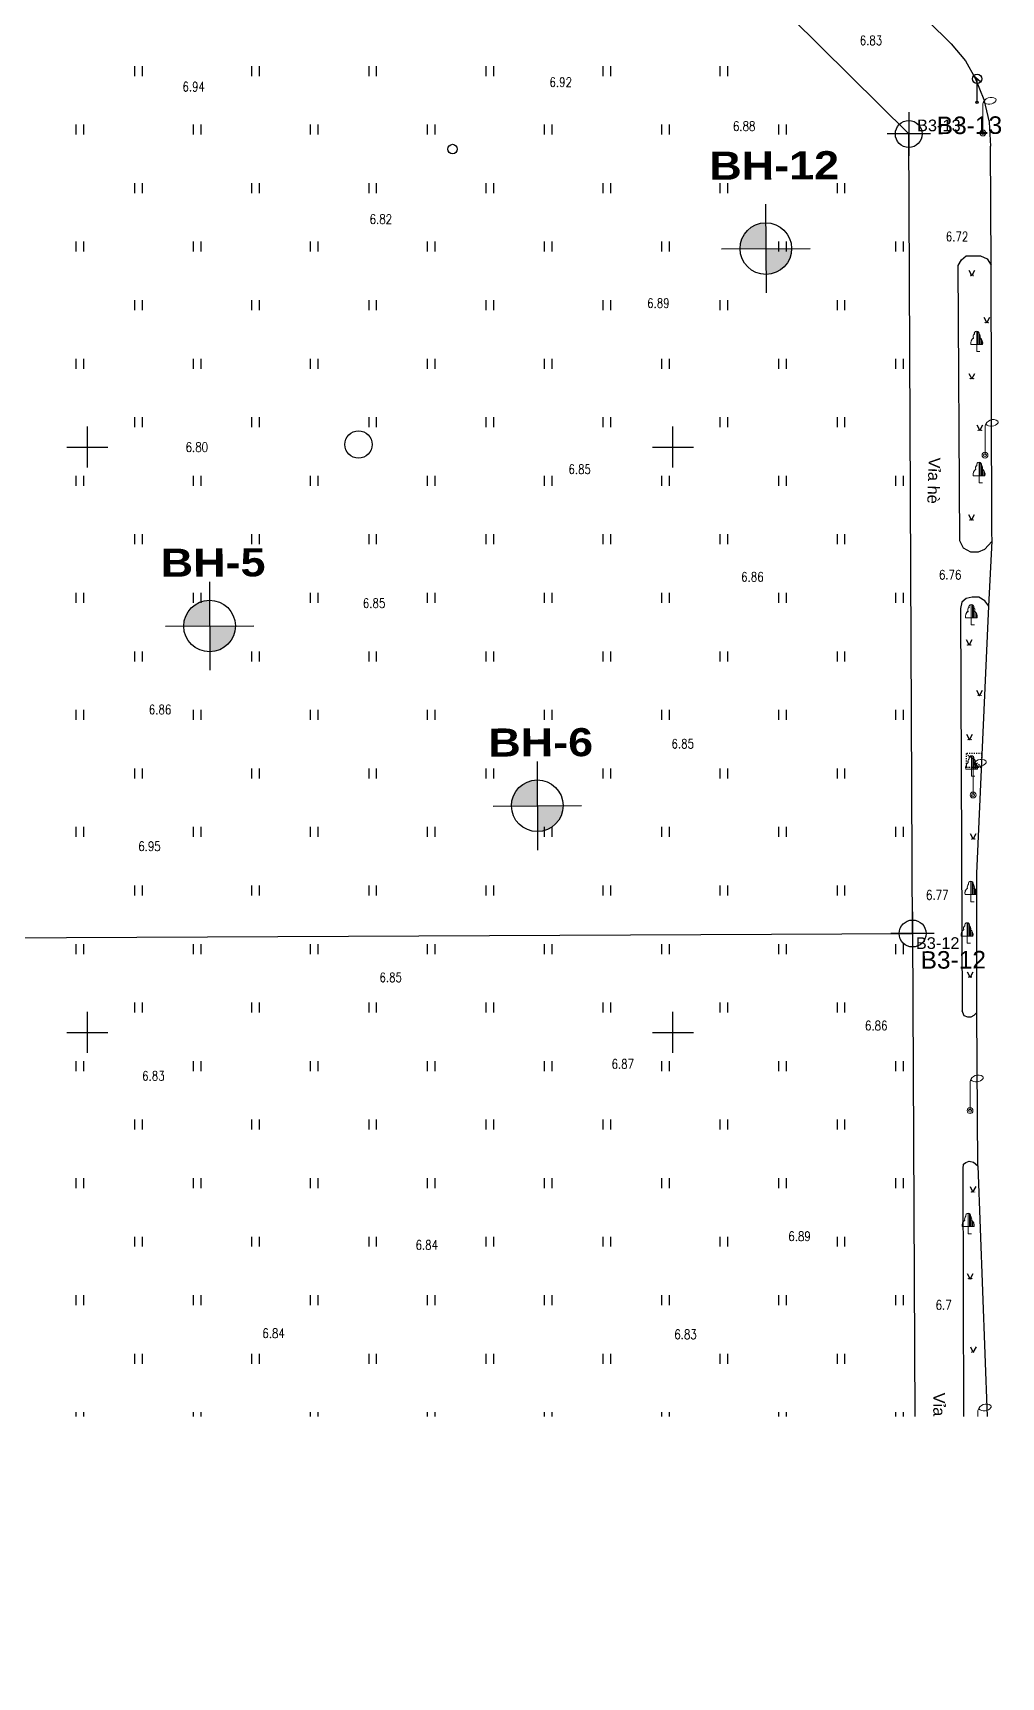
# Model space of a CAD drawing. Header units: millimetres. Extents: x 581430 to 583682, y 2329840 to 2330113.
# Drawn here: x 583533 to 583615.7, y 2329894.9 to 2330035.4 of the extents above; entities that cross this region are included whole.
import ezdxf
from ezdxf.enums import TextEntityAlignment as Align
from ezdxf.xclip import XClip

# ---------------------------------------------------------------- set-up
doc = ezdxf.new("R2010")
doc.units = ezdxf.units.MM
doc.header["$LTSCALE"] = 0.001
doc.header["$MEASUREMENT"] = 0
doc.header["$XCLIPFRAME"] = 0
doc.linetypes.add('NETNHA500', pattern=[0.75, 0.5, -0.25])
for name, color, linetype in [('CHUGIAI', 250, 'Continuous'), ('Existing map', 250, 'Continuous'), ('new block$0$giao thong chuan 28 06$0$giao thong chuan$0$giao thongsua theo ssd$0$giao thong canh quan$0$giao thong$0$CHUTHICH', 7, 'Continuous'), ('Red line', 1, 'Continuous'), ('TOA DO', 7, 'Continuous'), ('새 블$0$_A-DIM', 7, 'Continuous'), ('새 블$0$boring point', 2, 'Continuous')]:
    doc.layers.add(name, color=color, linetype=linetype)
doc.layers.add('KYHIEU', color=250, linetype='Continuous', lineweight=0)
doc.layers.add('new block$0$giao thong chuan 28 06$0$giao thong chuan$0$giao thongsua theo ssd$0$giao thong canh quan$0$giao thong$0$TOADO', color=7, linetype='Continuous', lineweight=35)
doc.styles.add('Arial', font='arial.ttf')
doc.styles.add('CHU', font='', dxfattribs={"height": 1.5})
doc.styles.add('DC', font='romans.shx', dxfattribs={"width": 0.8, "height": 0.8})
doc.styles.add('새 블$0$arial black', font='')
doc.styles.get('CHU').set_extended_font_data('.VnArial')
doc.styles.get('새 블$0$arial black').set_extended_font_data('Arial Black')

# ---------------------------------------------------------------- blocks, each defined once
blk = doc.blocks.new('BB')
at = {"layer": 'CHUGIAI'}
for p, q in [((-0.29, 2.28), (0.31, 1.75)), ((0, 0), (0, 2))]:
    blk.add_line(p, q, dxfattribs=at)
for centre, radius in [((0, 2), 0.4), ((0, 0), 0.1)]:
    blk.add_circle(centre, radius, dxfattribs=at)
blk = doc.blocks.new('DEN-P')
at = {"layer": 'KYHIEU'}
for points in [[(1.1, 2.92, 0.523652), (0, 2.5, 0.549376)], [(0.05, 2.64, 0.420531), (1.11, 2.75, 0.572241)]]:
    blk.add_lwpolyline(points, format="xyb", dxfattribs=at)
blk.add_lwpolyline([(0, 0), (0, 2.5)], dxfattribs=at)
for radius in [0.25, 0.125]:
    blk.add_circle((0, 0), radius, dxfattribs=at)
blk.add_arc((0.95, 2.82), 0.178, 338.0896, 33.4085, dxfattribs=at)
blk = doc.blocks.new('CAYLR')
at = {"layer": 'KYHIEU'}
for points in [[(0, 1.75, 0.497303), (-0.198201, 1.488681, 0.339551), (-0.284941, 1.163565, 0.289175), (-0.5, 0.602359)], [(0, 1.75, -0.497303), (0.198201, 1.488681, -0.339551), (0.284941, 1.163565, -0.289175), (0.5, 0.602359)]]:
    blk.add_lwpolyline(points, format="xyb", dxfattribs=at)
for points in [[(0, 0), (0, 1.75)], [(0.1, 0.602359), (0.1, 1.724173)], [(0.2, 0.602359), (0.2, 1.487287)], [(-0.5, 0.602359), (0.5, 0.602359)], [(0, 0), (0.280275, -0.001587)], [(0.3, 0.602359), (0.3, 1.151908)], [(0.4, 0.602359), (0.4, 1.04811)], [(0.5, 0.602359), (0.5, 0.822811)]]:
    blk.add_lwpolyline(points, dxfattribs=at)
blk = doc.blocks.new('CAYLR-flat-10')
at = {"layer": 'KYHIEU'}
for points in [[(0, 1.75, 0.497303), (-0.2, 1.49, 0.339551), (-0.28, 1.16, 0.289175), (-0.5, 0.6)], [(0, 1.75, -0.497303), (0.2, 1.49, -0.339551), (0.28, 1.16, -0.289175), (0.5, 0.6)]]:
    blk.add_lwpolyline(points, format="xyb", dxfattribs=at)
for points in [[(0, 0), (0, 1.75)], [(0.1, 0.6), (0.1, 1.72)], [(0.2, 0.6), (0.2, 1.49)], [(-0.5, 0.6), (0.5, 0.6)], [(0, 0), (0.28, 0)], [(0.3, 0.6), (0.3, 1.15)], [(0.4, 0.6), (0.4, 1.05)], [(0.5, 0.6), (0.5, 0.82)]]:
    blk.add_lwpolyline(points, dxfattribs=at)
blk = doc.blocks.new('DEN-P-flat-1')
at = {"layer": 'KYHIEU'}
for points in [[(1.1, 2.92, 0.523652), (0, 2.5, 0.549376)], [(0.05, 2.64, 0.420531), (1.11, 2.75, 0.572241)]]:
    blk.add_lwpolyline(points, format="xyb", dxfattribs=at)
blk.add_lwpolyline([(0, 0), (0, 2.5)], dxfattribs=at)
for radius in [0.25, 0.125]:
    blk.add_circle((0, 0), radius, dxfattribs=at)
blk.add_arc((0.95, 2.82), 0.178, 338.0896, 33.4085, dxfattribs=at)
blk = doc.blocks.new('DEN-P-flat-2')
at = {"layer": 'KYHIEU'}
for points in [[(1.1, 2.92, 0.523652), (0, 2.5, 0.549376)], [(0.05, 2.64, 0.420531), (1.11, 2.75, 0.572241)]]:
    blk.add_lwpolyline(points, format="xyb", dxfattribs=at)
blk.add_lwpolyline([(0, 0), (0, 2.5)], dxfattribs=at)
for radius in [0.25, 0.125]:
    blk.add_circle((0, 0), radius, dxfattribs=at)
blk.add_arc((0.95, 2.82), 0.178, 338.0896, 33.4085, dxfattribs=at)
blk = doc.blocks.new('DEN-P-flat-3')
at = {"layer": 'KYHIEU'}
for points in [[(1.1, 2.92, 0.523652), (0, 2.5, 0.549376)], [(0.05, 2.64, 0.420531), (1.11, 2.75, 0.572241)]]:
    blk.add_lwpolyline(points, format="xyb", dxfattribs=at)
blk.add_lwpolyline([(0, 0), (0, 2.5)], dxfattribs=at)
for radius in [0.25, 0.125]:
    blk.add_circle((0, 0), radius, dxfattribs=at)
blk.add_arc((0.95, 2.82), 0.178, 338.0896, 33.4085, dxfattribs=at)
blk = doc.blocks.new('CAYLR-flat-13')
at = {"layer": 'KYHIEU'}
for points in [[(0, 1.75, 0.497303), (-0.2, 1.49, 0.339551), (-0.28, 1.16, 0.289175), (-0.5, 0.6)], [(0, 1.75, -0.497303), (0.2, 1.49, -0.339551), (0.28, 1.16, -0.289175), (0.5, 0.6)]]:
    blk.add_lwpolyline(points, format="xyb", dxfattribs=at)
for points in [[(0, 0), (0, 1.75)], [(0.1, 0.6), (0.1, 1.72)], [(0.2, 0.6), (0.2, 1.49)], [(-0.5, 0.6), (0.5, 0.6)], [(0, 0), (0.28, 0)], [(0.3, 0.6), (0.3, 1.15)], [(0.4, 0.6), (0.4, 1.05)], [(0.5, 0.6), (0.5, 0.82)]]:
    blk.add_lwpolyline(points, dxfattribs=at)
blk = doc.blocks.new('DEN-P-flat-4')
at = {"layer": 'KYHIEU'}
for points in [[(1.1, 2.92, 0.523652), (0, 2.5, 0.549376)], [(0.05, 2.64, 0.420531), (1.11, 2.75, 0.572241)]]:
    blk.add_lwpolyline(points, format="xyb", dxfattribs=at)
blk.add_lwpolyline([(0, 0), (0, 2.5)], dxfattribs=at)
for radius in [0.25, 0.125]:
    blk.add_circle((0, 0), radius, dxfattribs=at)
blk.add_arc((0.95, 2.82), 0.178, 338.0896, 33.4085, dxfattribs=at)
blk = doc.blocks.new('CAYLR-flat-14')
at = {"layer": 'KYHIEU'}
for points in [[(0, 1.75, 0.497303), (-0.2, 1.49, 0.339551), (-0.28, 1.16, 0.289175), (-0.5, 0.6)], [(0, 1.75, -0.497303), (0.2, 1.49, -0.339551), (0.28, 1.16, -0.289175), (0.5, 0.6)]]:
    blk.add_lwpolyline(points, format="xyb", dxfattribs=at)
for points in [[(0, 0), (0, 1.75)], [(0.1, 0.6), (0.1, 1.72)], [(0.2, 0.6), (0.2, 1.49)], [(-0.5, 0.6), (0.5, 0.6)], [(0, 0), (0.28, 0)], [(0.3, 0.6), (0.3, 1.15)], [(0.4, 0.6), (0.4, 1.05)], [(0.5, 0.6), (0.5, 0.82)]]:
    blk.add_lwpolyline(points, dxfattribs=at)
blk = doc.blocks.new('CAYLR-flat-15')
at = {"layer": 'KYHIEU'}
for points in [[(0, 1.75, 0.497303), (-0.2, 1.49, 0.339551), (-0.28, 1.16, 0.289175), (-0.5, 0.6)], [(0, 1.75, -0.497303), (0.2, 1.49, -0.339551), (0.28, 1.16, -0.289175), (0.5, 0.6)]]:
    blk.add_lwpolyline(points, format="xyb", dxfattribs=at)
for points in [[(0, 0), (0, 1.75)], [(0.1, 0.6), (0.1, 1.72)], [(0.2, 0.6), (0.2, 1.49)], [(-0.5, 0.6), (0.5, 0.6)], [(0, 0), (0.28, 0)], [(0.3, 0.6), (0.3, 1.15)], [(0.4, 0.6), (0.4, 1.05)], [(0.5, 0.6), (0.5, 0.82)]]:
    blk.add_lwpolyline(points, dxfattribs=at)
blk = doc.blocks.new('CAYLR-flat-16')
at = {"layer": 'KYHIEU'}
for points in [[(0, 1.75, 0.497303), (-0.2, 1.49, 0.339551), (-0.28, 1.16, 0.289175), (-0.5, 0.6)], [(0, 1.75, -0.497303), (0.2, 1.49, -0.339551), (0.28, 1.16, -0.289175), (0.5, 0.6)]]:
    blk.add_lwpolyline(points, format="xyb", dxfattribs=at)
for points in [[(0, 0), (0, 1.75)], [(0.1, 0.6), (0.1, 1.72)], [(0.2, 0.6), (0.2, 1.49)], [(-0.5, 0.6), (0.5, 0.6)], [(0, 0), (0.28, 0)], [(0.3, 0.6), (0.3, 1.15)], [(0.4, 0.6), (0.4, 1.05)], [(0.5, 0.6), (0.5, 0.82)]]:
    blk.add_lwpolyline(points, dxfattribs=at)
blk = doc.blocks.new('CAYLR-flat-17')
at = {"layer": 'KYHIEU'}
for points in [[(0, 1.75, 0.497303), (-0.2, 1.49, 0.339551), (-0.28, 1.16, 0.289175), (-0.5, 0.6)], [(0, 1.75, -0.497303), (0.2, 1.49, -0.339551), (0.28, 1.16, -0.289175), (0.5, 0.6)]]:
    blk.add_lwpolyline(points, format="xyb", dxfattribs=at)
for points in [[(0, 0), (0, 1.75)], [(0.1, 0.6), (0.1, 1.72)], [(0.2, 0.6), (0.2, 1.49)], [(-0.5, 0.6), (0.5, 0.6)], [(0, 0), (0.28, 0)], [(0.3, 0.6), (0.3, 1.15)], [(0.4, 0.6), (0.4, 1.05)], [(0.5, 0.6), (0.5, 0.82)]]:
    blk.add_lwpolyline(points, dxfattribs=at)
blk = doc.blocks.new('CAYLR-flat-18')
at = {"layer": 'KYHIEU'}
for points in [[(0, 1.75, 0.497303), (-0.2, 1.49, 0.339551), (-0.28, 1.16, 0.289175), (-0.5, 0.6)], [(0, 1.75, -0.497303), (0.2, 1.49, -0.339551), (0.28, 1.16, -0.289175), (0.5, 0.6)]]:
    blk.add_lwpolyline(points, format="xyb", dxfattribs=at)
for points in [[(0, 0), (0, 1.75)], [(0.1, 0.6), (0.1, 1.72)], [(0.2, 0.6), (0.2, 1.49)], [(-0.5, 0.6), (0.5, 0.6)], [(0, 0), (0.28, 0)], [(0.3, 0.6), (0.3, 1.15)], [(0.4, 0.6), (0.4, 1.05)], [(0.5, 0.6), (0.5, 0.82)]]:
    blk.add_lwpolyline(points, dxfattribs=at)
blk = doc.blocks.new('DEN-P-flat-12')
at = {"layer": 'KYHIEU'}
for points in [[(1.1, 2.92, 0.523652), (0, 2.5, 0.549376)], [(0.05, 2.64, 0.420531), (1.11, 2.75, 0.572241)]]:
    blk.add_lwpolyline(points, format="xyb", dxfattribs=at)
blk.add_lwpolyline([(0, 0), (0, 2.5)], dxfattribs=at)
for radius in [0.25, 0.125]:
    blk.add_circle((0, 0), radius, dxfattribs=at)
blk.add_arc((0.95, 2.82), 0.178, 338.0896, 33.4085, dxfattribs=at)
blk = doc.blocks.new('BB-flat-4')
at = {"layer": 'CHUGIAI'}
for p, q in [((-0.29, 2.28), (0.31, 1.75)), ((0, 0), (0, 2))]:
    blk.add_line(p, q, dxfattribs=at)
for centre, radius in [((0, 2), 0.4), ((0, 0), 0.1)]:
    blk.add_circle(centre, radius, dxfattribs=at)
blk = doc.blocks.new('Existing map')
at = {"layer": 'Existing map'}
h = blk.add_hatch(color=256, dxfattribs=at)
h.paths.add_polyline_path([(-19.3, -72.79, 1), (-19.32, -72.79, 1)])
h.paths.add_polyline_path([(-19.55, -72.79, 1), (-19.58, -72.79, 1)])
h = blk.add_hatch(color=256, dxfattribs=at)
h.paths.add_polyline_path([(-18.02, -76.81, 1), (-18.04, -76.81, 1)])
h.paths.add_polyline_path([(-18.28, -76.81, 1), (-18.3, -76.81, 1)])
h = blk.add_hatch(color=256, dxfattribs=at)
h.paths.add_polyline_path([(-19.3, -81.6, 1), (-19.32, -81.6, 1)])
h.paths.add_polyline_path([(-19.55, -81.6, 1), (-19.58, -81.6, 1)])
h = blk.add_hatch(color=256, dxfattribs=at)
h.paths.add_polyline_path([(-18.62, -86.01, 1), (-18.64, -86.01, 1)])
h.paths.add_polyline_path([(-18.88, -86.01, 1), (-18.9, -86.01, 1)])
h = blk.add_hatch(color=256, dxfattribs=at)
h.paths.add_polyline_path([(-19.32, -93.67, 1), (-19.34, -93.67, 1)])
h.paths.add_polyline_path([(-19.58, -93.67, 1), (-19.6, -93.67, 1)])
h = blk.add_hatch(color=256, dxfattribs=at)
h.paths.add_polyline_path([(-19.53, -104.35, 1), (-19.55, -104.35, 1)])
h.paths.add_polyline_path([(-19.79, -104.35, 1), (-19.81, -104.35, 1)])
h = blk.add_hatch(color=256, dxfattribs=at)
h.paths.add_polyline_path([(-18.63, -108.66, 1), (-18.65, -108.66, 1)])
h.paths.add_polyline_path([(-18.89, -108.66, 1), (-18.91, -108.66, 1)])
h = blk.add_hatch(color=256, dxfattribs=at)
h.paths.add_polyline_path([(-19.49, -112.43, 1), (-19.51, -112.43, 1)])
h.paths.add_polyline_path([(-19.75, -112.43, 1), (-19.77, -112.43, 1)])
h = blk.add_hatch(color=256, dxfattribs=at)
h.paths.add_polyline_path([(-19.17, -120.92, 1), (-19.2, -120.92, 1)])
h.paths.add_polyline_path([(-19.43, -120.92, 1), (-19.45, -120.92, 1)])
h = blk.add_hatch(color=256, dxfattribs=at)
h.paths.add_polyline_path([(-19.43, -132.73, 1), (-19.45, -132.73, 1)])
h.paths.add_polyline_path([(-19.69, -132.73, 1), (-19.71, -132.73, 1)])
h = blk.add_hatch(color=256, dxfattribs=at)
h.paths.add_polyline_path([(-19.19, -151.07, 1), (-19.22, -151.07, 1)])
h.paths.add_polyline_path([(-19.45, -151.07, 1), (-19.48, -151.07, 1)])
h = blk.add_hatch(color=256, dxfattribs=at)
h.paths.add_polyline_path([(-19.44, -158.49, 1), (-19.46, -158.49, 1)])
h.paths.add_polyline_path([(-19.7, -158.49, 1), (-19.72, -158.49, 1)])
h = blk.add_hatch(color=256, dxfattribs=at)
h.paths.add_polyline_path([(-19.17, -164.76, 1), (-19.19, -164.76, 1)])
h.paths.add_polyline_path([(-19.43, -164.76, 1), (-19.45, -164.76, 1)])
for p, q in [((-44.97, -29.45), (-21.19, -53.01)), ((-21.19, -53.01), (-19.98, -54.44)), ((-19.98, -54.44), (-19.14, -55.92)), ((-90.95, -54.9), (-90.95, -55.75)), ((-90.3, -54.9), (-90.3, -55.75)), ((-80.95, -54.9), (-80.95, -55.75)), ((-80.3, -54.9), (-80.3, -55.75)), ((-70.95, -54.9), (-70.95, -55.75)), ((-70.3, -54.9), (-70.3, -55.75)), ((-60.95, -54.9), (-60.95, -55.75)), ((-60.3, -54.9), (-60.3, -55.75)), ((-50.95, -54.9), (-50.95, -55.75)), ((-50.3, -54.9), (-50.3, -55.75)), ((-40.95, -54.9), (-40.95, -55.75)), ((-40.3, -54.9), (-40.3, -55.75)), ((-19.14, -55.92), (-18.42, -57.77)), ((-18.42, -57.77), (-17.97, -59.68)), ((-95.95, -59.9), (-95.95, -60.75)), ((-95.3, -59.9), (-95.3, -60.75)), ((-85.95, -59.9), (-85.95, -60.75)), ((-85.3, -59.9), (-85.3, -60.75)), ((-75.95, -59.9), (-75.95, -60.75)), ((-75.3, -59.9), (-75.3, -60.75)), ((-65.95, -59.9), (-65.95, -60.75)), ((-65.3, -59.9), (-65.3, -60.75)), ((-55.95, -59.9), (-55.95, -60.75)), ((-55.3, -59.9), (-55.3, -60.75)), ((-45.95, -59.9), (-45.95, -60.75)), ((-45.3, -59.9), (-45.3, -60.75)), ((-35.95, -59.9), (-35.95, -60.75)), ((-35.3, -59.9), (-35.3, -60.75)), ((-17.97, -59.68), (-17.84, -61.74)), ((-17.78, -71.91), (-17.84, -61.74)), ((-90.95, -64.9), (-90.95, -65.75)), ((-90.3, -64.9), (-90.3, -65.75)), ((-80.95, -64.9), (-80.95, -65.75)), ((-80.3, -64.9), (-80.3, -65.75)), ((-70.95, -64.9), (-70.95, -65.75)), ((-70.3, -64.9), (-70.3, -65.75)), ((-60.95, -64.9), (-60.95, -65.75)), ((-60.3, -64.9), (-60.3, -65.75)), ((-50.95, -64.9), (-50.95, -65.75)), ((-50.3, -64.9), (-50.3, -65.75)), ((-40.95, -64.9), (-40.95, -65.75)), ((-40.3, -64.9), (-40.3, -65.75)), ((-30.95, -64.9), (-30.95, -65.75)), ((-30.3, -64.9), (-30.3, -65.75)), ((-95.95, -69.9), (-95.95, -70.75)), ((-95.3, -69.9), (-95.3, -70.75)), ((-85.95, -69.9), (-85.95, -70.75)), ((-85.3, -69.9), (-85.3, -70.75)), ((-75.95, -69.9), (-75.95, -70.75)), ((-75.3, -69.9), (-75.3, -70.75)), ((-65.95, -69.9), (-65.95, -70.75)), ((-65.3, -69.9), (-65.3, -70.75)), ((-55.95, -69.9), (-55.95, -70.75)), ((-55.3, -69.9), (-55.3, -70.75)), ((-45.95, -69.9), (-45.95, -70.75)), ((-45.3, -69.9), (-45.3, -70.75)), ((-35.95, -69.9), (-35.95, -70.75)), ((-35.3, -69.9), (-35.3, -70.75)), ((-25.95, -69.9), (-25.95, -70.75)), ((-25.3, -69.9), (-25.3, -70.75)), ((-20.59, -71.93), (-20.31, -71.44)), ((-20.31, -71.44), (-19.92, -71.12)), ((-19.92, -71.12), (-19.53, -71.12)), ((-19.53, -71.12), (-18.71, -71.12)), ((-18.71, -71.12), (-18.14, -71.36)), ((-18.14, -71.36), (-17.78, -71.91)), ((-20.47, -95.45), (-20.59, -71.93)), ((-19.69, -72.33), (-19.44, -72.82)), ((-19.44, -72.82), (-19.18, -72.33)), ((-17.73, -94.75), (-17.78, -71.91)), ((-90.95, -74.9), (-90.95, -75.75)), ((-90.3, -74.9), (-90.3, -75.75)), ((-80.95, -74.9), (-80.95, -75.75)), ((-80.3, -74.9), (-80.3, -75.75)), ((-70.95, -74.9), (-70.95, -75.75)), ((-70.3, -74.9), (-70.3, -75.75)), ((-60.95, -74.9), (-60.95, -75.75)), ((-60.3, -74.9), (-60.3, -75.75)), ((-50.95, -74.9), (-50.95, -75.75)), ((-50.3, -74.9), (-50.3, -75.75)), ((-40.95, -74.9), (-40.95, -75.75)), ((-40.3, -74.9), (-40.3, -75.75)), ((-30.95, -74.9), (-30.95, -75.75)), ((-30.3, -74.9), (-30.3, -75.75)), ((-18.42, -76.36), (-18.16, -76.84)), ((-18.16, -76.84), (-17.91, -76.36)), ((-95.95, -79.9), (-95.95, -80.75)), ((-95.3, -79.9), (-95.3, -80.75)), ((-85.95, -79.9), (-85.95, -80.75)), ((-85.3, -79.9), (-85.3, -80.75)), ((-75.95, -79.9), (-75.95, -80.75)), ((-75.3, -79.9), (-75.3, -80.75)), ((-65.95, -79.9), (-65.95, -80.75)), ((-65.3, -79.9), (-65.3, -80.75)), ((-55.95, -79.9), (-55.95, -80.75)), ((-55.3, -79.9), (-55.3, -80.75)), ((-45.95, -79.9), (-45.95, -80.75)), ((-45.3, -79.9), (-45.3, -80.75)), ((-35.95, -79.9), (-35.95, -80.75)), ((-35.3, -79.9), (-35.3, -80.75)), ((-25.95, -79.9), (-25.95, -80.75)), ((-25.3, -79.9), (-25.3, -80.75)), ((-19.69, -81.15), (-19.44, -81.63)), ((-19.44, -81.63), (-19.18, -81.15)), ((-90.95, -84.9), (-90.95, -85.75)), ((-90.3, -84.9), (-90.3, -85.75)), ((-80.95, -84.9), (-80.95, -85.75)), ((-80.3, -84.9), (-80.3, -85.75)), ((-70.95, -84.9), (-70.95, -85.75)), ((-70.3, -84.9), (-70.3, -85.75)), ((-60.95, -84.9), (-60.95, -85.75)), ((-60.3, -84.9), (-60.3, -85.75)), ((-50.95, -84.9), (-50.95, -85.75)), ((-50.3, -84.9), (-50.3, -85.75)), ((-40.95, -84.9), (-40.95, -85.75)), ((-40.3, -84.9), (-40.3, -85.75)), ((-30.95, -84.9), (-30.95, -85.75)), ((-30.3, -84.9), (-30.3, -85.75)), ((-19.02, -85.56), (-18.76, -86.04)), ((-18.76, -86.04), (-18.5, -85.56)), ((-94.97, -89.2), (-94.97, -85.7)), ((-44.97, -89.2), (-44.97, -85.7)), ((-96.72, -87.45), (-93.22, -87.45)), ((-46.72, -87.45), (-43.22, -87.45)), ((-95.95, -89.9), (-95.95, -90.75)), ((-95.3, -89.9), (-95.3, -90.75)), ((-85.95, -89.9), (-85.95, -90.75)), ((-85.3, -89.9), (-85.3, -90.75)), ((-75.95, -89.9), (-75.95, -90.75)), ((-75.3, -89.9), (-75.3, -90.75)), ((-65.95, -89.9), (-65.95, -90.75)), ((-65.3, -89.9), (-65.3, -90.75)), ((-55.95, -89.9), (-55.95, -90.75)), ((-55.3, -89.9), (-55.3, -90.75)), ((-45.95, -89.9), (-45.95, -90.75)), ((-45.3, -89.9), (-45.3, -90.75)), ((-35.95, -89.9), (-35.95, -90.75)), ((-35.3, -89.9), (-35.3, -90.75)), ((-25.95, -89.9), (-25.95, -90.75)), ((-25.3, -89.9), (-25.3, -90.75)), ((-19.72, -93.21), (-19.46, -93.7)), ((-19.46, -93.7), (-19.2, -93.21)), ((-90.95, -94.9), (-90.95, -95.75)), ((-90.3, -94.9), (-90.3, -95.75)), ((-80.95, -94.9), (-80.95, -95.75)), ((-80.3, -94.9), (-80.3, -95.75)), ((-70.95, -94.9), (-70.95, -95.75)), ((-70.3, -94.9), (-70.3, -95.75)), ((-60.95, -94.9), (-60.95, -95.75)), ((-60.3, -94.9), (-60.3, -95.75)), ((-50.95, -94.9), (-50.95, -95.75)), ((-50.3, -94.9), (-50.3, -95.75)), ((-40.95, -94.9), (-40.95, -95.75)), ((-40.3, -94.9), (-40.3, -95.75)), ((-30.95, -94.9), (-30.95, -95.75)), ((-30.3, -94.9), (-30.3, -95.75)), ((-20.14, -96.07), (-20.47, -95.45)), ((-17.7, -95.48), (-18.36, -96.2)), ((-17.99, -101.05), (-17.7, -95.48)), ((-17.7, -95.48), (-17.73, -94.75)), ((-19.52, -96.41), (-20.14, -96.07)), ((-18.9, -96.41), (-19.52, -96.41)), ((-18.36, -96.2), (-18.9, -96.41)), ((-95.95, -99.9), (-95.95, -100.75)), ((-95.3, -99.9), (-95.3, -100.75)), ((-85.95, -99.9), (-85.95, -100.75)), ((-85.3, -99.9), (-85.3, -100.75)), ((-75.95, -99.9), (-75.95, -100.75)), ((-75.3, -99.9), (-75.3, -100.75)), ((-65.95, -99.9), (-65.95, -100.75)), ((-65.3, -99.9), (-65.3, -100.75)), ((-55.95, -99.9), (-55.95, -100.75)), ((-55.3, -99.9), (-55.3, -100.75)), ((-45.95, -99.9), (-45.95, -100.75)), ((-45.3, -99.9), (-45.3, -100.75)), ((-35.95, -99.9), (-35.95, -100.75)), ((-35.3, -99.9), (-35.3, -100.75)), ((-25.95, -99.9), (-25.95, -100.75)), ((-25.3, -99.9), (-25.3, -100.75)), ((-20.3, -100.69), (-20.41, -101.25)), ((-19.91, -100.37), (-20.3, -100.69)), ((-19.4, -100.28), (-19.91, -100.37)), ((-18.83, -100.28), (-19.4, -100.28)), ((-19, -123.86), (-17.99, -101.05)), ((-18.34, -100.58), (-18.83, -100.28)), ((-17.99, -101.05), (-18.34, -100.58)), ((-20.41, -101.25), (-20.27, -135.6)), ((-19.93, -103.89), (-19.67, -104.38)), ((-19.67, -104.38), (-19.41, -103.89)), ((-90.95, -104.9), (-90.95, -105.75)), ((-90.3, -104.9), (-90.3, -105.75)), ((-80.95, -104.9), (-80.95, -105.75)), ((-80.3, -104.9), (-80.3, -105.75)), ((-70.95, -104.9), (-70.95, -105.75)), ((-70.3, -104.9), (-70.3, -105.75)), ((-60.95, -104.9), (-60.95, -105.75)), ((-60.3, -104.9), (-60.3, -105.75)), ((-50.95, -104.9), (-50.95, -105.75)), ((-50.3, -104.9), (-50.3, -105.75)), ((-40.95, -104.9), (-40.95, -105.75)), ((-40.3, -104.9), (-40.3, -105.75)), ((-30.95, -104.9), (-30.95, -105.75)), ((-30.3, -104.9), (-30.3, -105.75)), ((-19.03, -108.21), (-18.77, -108.69)), ((-18.77, -108.69), (-18.52, -108.21)), ((-95.95, -109.9), (-95.95, -110.75)), ((-95.3, -109.9), (-95.3, -110.75)), ((-85.95, -109.9), (-85.95, -110.75)), ((-85.3, -109.9), (-85.3, -110.75)), ((-75.95, -109.9), (-75.95, -110.75)), ((-75.3, -109.9), (-75.3, -110.75)), ((-65.95, -109.9), (-65.95, -110.75)), ((-65.3, -109.9), (-65.3, -110.75)), ((-55.95, -109.9), (-55.95, -110.75)), ((-55.3, -109.9), (-55.3, -110.75)), ((-45.95, -109.9), (-45.95, -110.75)), ((-45.3, -109.9), (-45.3, -110.75)), ((-35.95, -109.9), (-35.95, -110.75)), ((-35.3, -109.9), (-35.3, -110.75)), ((-25.95, -109.9), (-25.95, -110.75)), ((-25.3, -109.9), (-25.3, -110.75)), ((-19.89, -111.97), (-19.63, -112.46)), ((-19.63, -112.46), (-19.37, -111.97)), ((-90.95, -114.9), (-90.95, -115.75)), ((-90.3, -114.9), (-90.3, -115.75)), ((-80.95, -114.9), (-80.95, -115.75)), ((-80.3, -114.9), (-80.3, -115.75)), ((-70.95, -114.9), (-70.95, -115.75)), ((-70.3, -114.9), (-70.3, -115.75)), ((-60.95, -114.9), (-60.95, -115.75)), ((-60.3, -114.9), (-60.3, -115.75)), ((-50.95, -114.9), (-50.95, -115.75)), ((-50.3, -114.9), (-50.3, -115.75)), ((-40.95, -114.9), (-40.95, -115.75)), ((-40.3, -114.9), (-40.3, -115.75)), ((-30.95, -114.9), (-30.95, -115.75)), ((-30.3, -114.9), (-30.3, -115.75)), ((-95.95, -119.9), (-95.95, -120.75)), ((-95.3, -119.9), (-95.3, -120.75)), ((-85.95, -119.9), (-85.95, -120.75)), ((-85.3, -119.9), (-85.3, -120.75)), ((-75.95, -119.9), (-75.95, -120.75)), ((-75.3, -119.9), (-75.3, -120.75)), ((-65.95, -119.9), (-65.95, -120.75)), ((-65.3, -119.9), (-65.3, -120.75)), ((-55.95, -119.9), (-55.95, -120.75)), ((-55.3, -119.9), (-55.3, -120.75)), ((-45.95, -119.9), (-45.95, -120.75)), ((-45.3, -119.9), (-45.3, -120.75)), ((-35.95, -119.9), (-35.95, -120.75)), ((-35.3, -119.9), (-35.3, -120.75)), ((-25.95, -119.9), (-25.95, -120.75)), ((-25.3, -119.9), (-25.3, -120.75)), ((-19.57, -120.47), (-19.31, -120.95)), ((-19.31, -120.95), (-19.06, -120.47)), ((-90.95, -124.9), (-90.95, -125.75)), ((-90.3, -124.9), (-90.3, -125.75)), ((-80.95, -124.9), (-80.95, -125.75)), ((-80.3, -124.9), (-80.3, -125.75)), ((-70.95, -124.9), (-70.95, -125.75)), ((-70.3, -124.9), (-70.3, -125.75)), ((-60.95, -124.9), (-60.95, -125.75)), ((-60.3, -124.9), (-60.3, -125.75)), ((-50.95, -124.9), (-50.95, -125.75)), ((-50.3, -124.9), (-50.3, -125.75)), ((-40.95, -124.9), (-40.95, -125.75)), ((-40.3, -124.9), (-40.3, -125.75)), ((-30.95, -124.9), (-30.95, -125.75)), ((-30.3, -124.9), (-30.3, -125.75)), ((-19, -135.75), (-19, -123.86)), ((-24.5, -129), (-24.26, -179.2)), ((-24.5, -129), (-24.26, -179.2)), ((-95.95, -129.9), (-95.95, -130.75)), ((-95.3, -129.9), (-95.3, -130.75)), ((-85.95, -129.9), (-85.95, -130.75)), ((-85.3, -129.9), (-85.3, -130.75)), ((-75.95, -129.9), (-75.95, -130.75)), ((-75.3, -129.9), (-75.3, -130.75)), ((-65.95, -129.9), (-65.95, -130.75)), ((-65.3, -129.9), (-65.3, -130.75)), ((-55.95, -129.9), (-55.95, -130.75)), ((-55.3, -129.9), (-55.3, -130.75)), ((-45.95, -129.9), (-45.95, -130.75)), ((-45.3, -129.9), (-45.3, -130.75)), ((-35.95, -129.9), (-35.95, -130.75)), ((-35.3, -129.9), (-35.3, -130.75)), ((-25.95, -129.9), (-25.95, -130.75)), ((-25.3, -129.9), (-25.3, -130.75)), ((-19.83, -132.27), (-19.57, -132.76)), ((-19.57, -132.76), (-19.31, -132.27)), ((-94.97, -139.2), (-94.97, -135.7)), ((-90.95, -134.9), (-90.95, -135.75)), ((-90.3, -134.9), (-90.3, -135.75)), ((-80.95, -134.9), (-80.95, -135.75)), ((-80.3, -134.9), (-80.3, -135.75)), ((-70.95, -134.9), (-70.95, -135.75)), ((-70.3, -134.9), (-70.3, -135.75)), ((-60.95, -134.9), (-60.95, -135.75)), ((-60.3, -134.9), (-60.3, -135.75)), ((-50.95, -134.9), (-50.95, -135.75)), ((-50.3, -134.9), (-50.3, -135.75)), ((-44.97, -139.2), (-44.97, -135.7)), ((-40.95, -134.9), (-40.95, -135.75)), ((-40.3, -134.9), (-40.3, -135.75)), ((-30.95, -134.9), (-30.95, -135.75)), ((-30.3, -134.9), (-30.3, -135.75)), ((-20.08, -136.04), (-20.27, -135.6)), ((-19.78, -136.15), (-20.08, -136.04)), ((-19.52, -136.15), (-19.78, -136.15)), ((-19.52, -136.15), (-19.78, -136.15)), ((-19.26, -136), (-19.52, -136.15)), ((-19.26, -136), (-19.52, -136.15)), ((-19, -135.75), (-19.26, -136)), ((-19, -135.75), (-19.26, -136)), ((-18.92, -148.87), (-19, -135.75)), ((-96.72, -137.45), (-93.22, -137.45)), ((-46.72, -137.45), (-43.22, -137.45)), ((-95.95, -139.9), (-95.95, -140.75)), ((-95.3, -139.9), (-95.3, -140.75)), ((-85.95, -139.9), (-85.95, -140.75)), ((-85.3, -139.9), (-85.3, -140.75)), ((-75.95, -139.9), (-75.95, -140.75)), ((-75.3, -139.9), (-75.3, -140.75)), ((-65.95, -139.9), (-65.95, -140.75)), ((-65.3, -139.9), (-65.3, -140.75)), ((-55.95, -139.9), (-55.95, -140.75)), ((-55.3, -139.9), (-55.3, -140.75)), ((-45.95, -139.9), (-45.95, -140.75)), ((-45.3, -139.9), (-45.3, -140.75)), ((-35.95, -139.9), (-35.95, -140.75)), ((-35.3, -139.9), (-35.3, -140.75)), ((-25.95, -139.9), (-25.95, -140.75)), ((-25.3, -139.9), (-25.3, -140.75)), ((-90.95, -144.9), (-90.95, -145.75)), ((-90.3, -144.9), (-90.3, -145.75)), ((-80.95, -144.9), (-80.95, -145.75)), ((-80.3, -144.9), (-80.3, -145.75)), ((-70.95, -144.9), (-70.95, -145.75)), ((-70.3, -144.9), (-70.3, -145.75)), ((-60.95, -144.9), (-60.95, -145.75)), ((-60.3, -144.9), (-60.3, -145.75)), ((-50.95, -144.9), (-50.95, -145.75)), ((-50.3, -144.9), (-50.3, -145.75)), ((-40.95, -144.9), (-40.95, -145.75)), ((-40.3, -144.9), (-40.3, -145.75)), ((-30.95, -144.9), (-30.95, -145.75)), ((-30.3, -144.9), (-30.3, -145.75)), ((-20.18, -149.06), (-20.16, -148.71)), ((-20.16, -148.71), (-19.96, -148.56)), ((-19.96, -148.56), (-19.67, -148.46)), ((-19.67, -148.46), (-19.28, -148.52)), ((-19.28, -148.52), (-18.92, -148.85)), ((-18.92, -148.85), (-17.28, -192.52)), ((-95.95, -149.9), (-95.95, -150.75)), ((-95.3, -149.9), (-95.3, -150.75)), ((-85.95, -149.9), (-85.95, -150.75)), ((-85.3, -149.9), (-85.3, -150.75)), ((-75.95, -149.9), (-75.95, -150.75)), ((-75.3, -149.9), (-75.3, -150.75)), ((-65.95, -149.9), (-65.95, -150.75)), ((-65.3, -149.9), (-65.3, -150.75)), ((-55.95, -149.9), (-55.95, -150.75)), ((-55.3, -149.9), (-55.3, -150.75)), ((-45.95, -149.9), (-45.95, -150.75)), ((-45.3, -149.9), (-45.3, -150.75)), ((-35.95, -149.9), (-35.95, -150.75)), ((-35.3, -149.9), (-35.3, -150.75)), ((-25.95, -149.9), (-25.95, -150.75)), ((-25.3, -149.9), (-25.3, -150.75)), ((-20.08, -192.2), (-20.18, -149.06)), ((-19.59, -150.62), (-19.34, -151.1)), ((-19.34, -151.1), (-19.08, -150.62)), ((-90.95, -154.9), (-90.95, -155.75)), ((-90.3, -154.9), (-90.3, -155.75)), ((-80.95, -154.9), (-80.95, -155.75)), ((-80.3, -154.9), (-80.3, -155.75)), ((-70.95, -154.9), (-70.95, -155.75)), ((-70.3, -154.9), (-70.3, -155.75)), ((-60.95, -154.9), (-60.95, -155.75)), ((-60.3, -154.9), (-60.3, -155.75)), ((-50.95, -154.9), (-50.95, -155.75)), ((-50.3, -154.9), (-50.3, -155.75)), ((-40.95, -154.9), (-40.95, -155.75)), ((-40.3, -154.9), (-40.3, -155.75)), ((-30.95, -154.9), (-30.95, -155.75)), ((-30.3, -154.9), (-30.3, -155.75)), ((-19.84, -158.04), (-19.58, -158.52)), ((-19.58, -158.52), (-19.32, -158.04)), ((-95.95, -159.9), (-95.95, -160.75)), ((-95.3, -159.9), (-95.3, -160.75)), ((-85.95, -159.9), (-85.95, -160.75)), ((-85.3, -159.9), (-85.3, -160.75)), ((-75.95, -159.9), (-75.95, -160.75)), ((-75.3, -159.9), (-75.3, -160.75)), ((-65.95, -159.9), (-65.95, -160.75)), ((-65.3, -159.9), (-65.3, -160.75)), ((-55.95, -159.9), (-55.95, -160.75)), ((-55.3, -159.9), (-55.3, -160.75)), ((-45.95, -159.9), (-45.95, -160.75)), ((-45.3, -159.9), (-45.3, -160.75)), ((-35.95, -159.9), (-35.95, -160.75)), ((-35.3, -159.9), (-35.3, -160.75)), ((-25.95, -159.9), (-25.95, -160.75)), ((-25.3, -159.9), (-25.3, -160.75)), ((-19.56, -164.3), (-19.31, -164.79)), ((-19.31, -164.79), (-19.05, -164.3)), ((-90.95, -164.9), (-90.95, -165.75)), ((-90.3, -164.9), (-90.3, -165.75)), ((-80.95, -164.9), (-80.95, -165.75)), ((-80.3, -164.9), (-80.3, -165.75)), ((-70.95, -164.9), (-70.95, -165.75)), ((-70.3, -164.9), (-70.3, -165.75)), ((-60.95, -164.9), (-60.95, -165.75)), ((-60.3, -164.9), (-60.3, -165.75)), ((-50.95, -164.9), (-50.95, -165.75)), ((-50.3, -164.9), (-50.3, -165.75)), ((-40.95, -164.9), (-40.95, -165.75)), ((-40.3, -164.9), (-40.3, -165.75)), ((-30.95, -164.9), (-30.95, -165.75)), ((-30.3, -164.9), (-30.3, -165.75)), ((-95.95, -169.9), (-95.95, -170.75)), ((-95.3, -169.9), (-95.3, -170.75)), ((-85.95, -169.9), (-85.95, -170.75)), ((-85.3, -169.9), (-85.3, -170.75)), ((-75.95, -169.9), (-75.95, -170.75)), ((-75.3, -169.9), (-75.3, -170.75)), ((-65.95, -169.9), (-65.95, -170.75)), ((-65.3, -169.9), (-65.3, -170.75)), ((-55.95, -169.9), (-55.95, -170.75)), ((-55.3, -169.9), (-55.3, -170.75)), ((-45.95, -169.9), (-45.95, -170.75)), ((-45.3, -169.9), (-45.3, -170.75)), ((-35.95, -169.9), (-35.95, -170.75)), ((-35.3, -169.9), (-35.3, -170.75)), ((-25.95, -169.9), (-25.95, -170.75)), ((-25.3, -169.9), (-25.3, -170.75))]:
    blk.add_line(p, q, dxfattribs=at)
at = {"layer": 'Existing map', "linetype": 'NETNHA500'}
for p, q in [((-18.57, -113.62), (-19.92, -113.62)), ((-19.92, -113.62), (-19.92, -114.8)), ((-19.92, -113.62), (-18.58, -114.8)), ((-18.58, -114.8), (-18.57, -113.62)), ((-19.92, -114.8), (-18.58, -114.8))]:
    blk.add_line(p, q, dxfattribs=at)
at = {"layer": 'Existing map'}
for centre in [(-19.57, -72.79), (-19.31, -72.79), (-18.29, -76.81), (-18.03, -76.81), (-19.57, -81.6), (-19.31, -81.6), (-18.89, -86.01), (-18.63, -86.01), (-19.59, -93.67), (-19.33, -93.67), (-19.8, -104.35), (-19.54, -104.35), (-18.9, -108.66), (-18.64, -108.66), (-19.76, -112.43), (-19.5, -112.43), (-19.44, -120.92), (-19.19, -120.92), (-19.7, -132.73), (-19.44, -132.73), (-19.46, -151.07), (-19.21, -151.07), (-19.71, -158.49), (-19.45, -158.49), (-19.44, -164.76), (-19.18, -164.76)]:
    blk.add_circle(centre, 0.011, dxfattribs=at)
for name, p in [('BB', (-18.99, -57.99)), ('BB-flat-4', (-18.99, -57.99)), ('DEN-P', (-18.49, -60.62)), ('DEN-P-flat-12', (-18.49, -60.62)), ('CAYLR', (-19.02, -79.29)), ('CAYLR-flat-18', (-19.02, -79.29)), ('DEN-P', (-18.31, -88.14)), ('DEN-P-flat-2', (-18.31, -88.14)), ('CAYLR', (-18.82, -90.5)), ('CAYLR-flat-17', (-18.82, -90.5)), ('CAYLR', (-19.48, -102.64)), ('CAYLR-flat-16', (-19.48, -102.64)), ('CAYLR', (-19.46, -115.56)), ('CAYLR-flat-15', (-19.46, -115.56)), ('DEN-P', (-19.33, -117.17)), ('DEN-P-flat-1', (-19.33, -117.17)), ('CAYLR', (-19.52, -126.28)), ('CAYLR-flat-10', (-19.52, -126.28)), ('CAYLR', (-19.84, -129.83)), ('CAYLR-flat-14', (-19.84, -129.83)), ('DEN-P', (-19.59, -144.13)), ('DEN-P-flat-4', (-19.59, -144.13)), ('CAYLR', (-19.75, -154.64)), ('CAYLR-flat-13', (-19.75, -154.64)), ('DEN-P', (-18.91, -172.24)), ('DEN-P-flat-3', (-18.91, -172.24))]:
    blk.add_blockref(name, p, dxfattribs=at)
at = {"layer": 'Existing map', "style": 'DC', "width": 0.8}
for s, p in [('6.83', (-29.01, -53.11)), ('6.92', (-55.51, -56.68)), ('6.94', (-86.86, -57.06)), ('6.88', (-39.84, -60.43)), ('6.82', (-70.87, -68.38)), ('6.89', (-47.17, -75.55)), ('6.80', (-86.59, -87.85)), ('6.85', (-53.89, -89.74)), ('6.86', (-39.14, -98.93)), ('6.85', (-71.45, -101.18)), ('6.86', (-89.73, -110.26)), ('6.85', (-45.09, -113.19)), ('6.95', (-90.63, -121.95)), ('6.77', (-23.35, -126.11)), ('6.85', (-70.03, -133.15)), ('6.86', (-28.56, -137.27)), ('6.87', (-50.21, -140.54)), ('6.83', (-90.3, -141.56)), ('6.89', (-35.11, -155.26)), ('6.84', (-66.95, -156)), ('6.7', (-22.53, -161.13)), ('6.84', (-80.03, -163.55)), ('6.83', (-44.85, -163.64))]:
    blk.add_text(s, height=0.8, dxfattribs=at).set_placement(p)
at = {"layer": 'Existing map', "style": 'CHU'}
for s, p in [('B3-13', (-24.12, -60.47)), ('B3-12', (-24.22, -130.32))]:
    blk.add_text(s, height=1, dxfattribs=at).set_placement(p)
at = {"layer": 'Existing map', "style": 'DC', "width": 0.8}
for s, p in [('6.72', (-21.66, -69.06)), ('6.76', (-22.25, -97.95))]:
    blk.add_text(s, height=0.8, dxfattribs=at).set_placement(p, align=Align.TOP_LEFT)
at = {"layer": 'Existing map', "style": 'CHU'}
for rotation, p in [(268.2177, (-23.12, -88.32)), (268.2177, (-23.12, -88.32)), (270, (-22.73, -168.22)), (270, (-22.73, -168.22))]:
    blk.add_text('VØa hÌ', height=1, rotation=rotation, dxfattribs=at).set_placement(p)
blk = doc.blocks.new('new block$0$giao thong chuan 28 06$0$giao thong chuan$0$giao thongsua theo ssd$0$giao thong canh quan$0$giao thong$0$n')
at = {"layer": 'TOA DO', "color": 177}
for p, q in [((0, 1.86), (0, 0)), ((1.86, 0), (-1.86, 0)), ((0, 0), (0, -1.86))]:
    blk.add_line(p, q, dxfattribs=at)
blk.add_circle((0, 0), 1.15, dxfattribs=at)
blk = doc.blocks.new('새 블$0$A$C76023817')
at = {"layer": '새 블$0$boring point'}
h = blk.add_hatch(color=3, dxfattribs=at)
edge = h.paths.add_edge_path()
edge.add_line((0, 0), (0, 1378))
edge.add_ellipse((0, 0), major_axis=(-120, 1373), ratio=1, start_angle=-5.01657, end_angle=84.98343)
edge.add_line((-1378, 0), (0, 0))
h = blk.add_hatch(color=3, dxfattribs=at)
edge = h.paths.add_edge_path()
edge.add_line((0, 0), (0, -1378))
edge.add_ellipse((0, 0), major_axis=(-120, 1373), ratio=1, start_angle=174.98343, end_angle=264.98343)
edge.add_line((1378, 0), (0, 0))
at = {"layer": '새 블$0$boring point', "color": 3}
for p, q in [((0, 2362), (0, -2362)), ((-2362, 0), (2362, 0))]:
    blk.add_line(p, q, dxfattribs=at)
blk.add_ellipse((0, 0), major_axis=(-2, 1378), ratio=1, start_param=4.710742435276957, end_param=10.99392774245654, dxfattribs=at)

msp = doc.modelspace()

# ---------------------------------------------------------------- linework, layer by layer
at = {"layer": 'Red line'}
msp.add_lwpolyline([(583607.86, 2330026.75), (583577.72, 2330056.61), (583384.88, 2330055.71), (583385.32, 2329957.39), (583608.18, 2329958.45)], close=True, dxfattribs=at)
at = {"layer": 'TOA DO'}
for centre, radius in [((583568.89, 2330025.46), 0.405), ((583560.86, 2330000.22), 1.17)]:
    msp.add_circle(centre, radius, dxfattribs=at)

# ---------------------------------------------------------------- block references
ref = msp.add_blockref('Existing map', (583632.68, 2330087.45))
XClip(ref).set_block_clipping_path([(-309.5753765585, -170.2706607217), (49.0361552699, 25.2812677324)])
at = {"layer": 'new block$0$giao thong chuan 28 06$0$giao thong chuan$0$giao thongsua theo ssd$0$giao thong canh quan$0$giao thong$0$TOADO'}
for p in [(583607.86, 2330026.75), (583608.18, 2329958.45)]:
    msp.add_blockref('new block$0$giao thong chuan 28 06$0$giao thong chuan$0$giao thongsua theo ssd$0$giao thong canh quan$0$giao thong$0$n', p, dxfattribs=at)
at = {"layer": '새 블$0$boring point', "color": 3, "xscale": 0.001599999995588582, "yscale": 0.001599999995588582, "zscale": 0.001599999995588582, "rotation": 0.2665113246747969}
for p in [(583595.65, 2330016.96), (583548.14, 2329984.72), (583576.13, 2329969.36)]:
    msp.add_blockref('새 블$0$A$C76023817', p, dxfattribs=at)

# ---------------------------------------------------------------- texts
at = {"layer": 'new block$0$giao thong chuan 28 06$0$giao thong chuan$0$giao thongsua theo ssd$0$giao thong canh quan$0$giao thong$0$CHUTHICH', "char_height": 1.5, "width": 87.0962, "attachment_point": 1, "rotation": 0.2695, "style": 'Arial'}
for s, insert in [('B3-13', (583610.24, 2330028.23)), ('B3-12', (583608.86, 2329956.94))]:
    msp.add_mtext(s, dxfattribs=dict(at, insert=insert))
at = {"layer": '새 블$0$_A-DIM', "color": 3, "style": '새 블$0$arial black'}
for s, p in [('BH-12', (583596.36, 2330024.06)), ('BH-5', (583548.44, 2329990.14)), ('BH-6', (583576.42, 2329974.78))]:
    msp.add_text(s, height=2.4, rotation=0.2665, dxfattribs=at).set_placement(p, align=Align.MIDDLE_CENTER)

doc.saveas('drawing.dxf')
